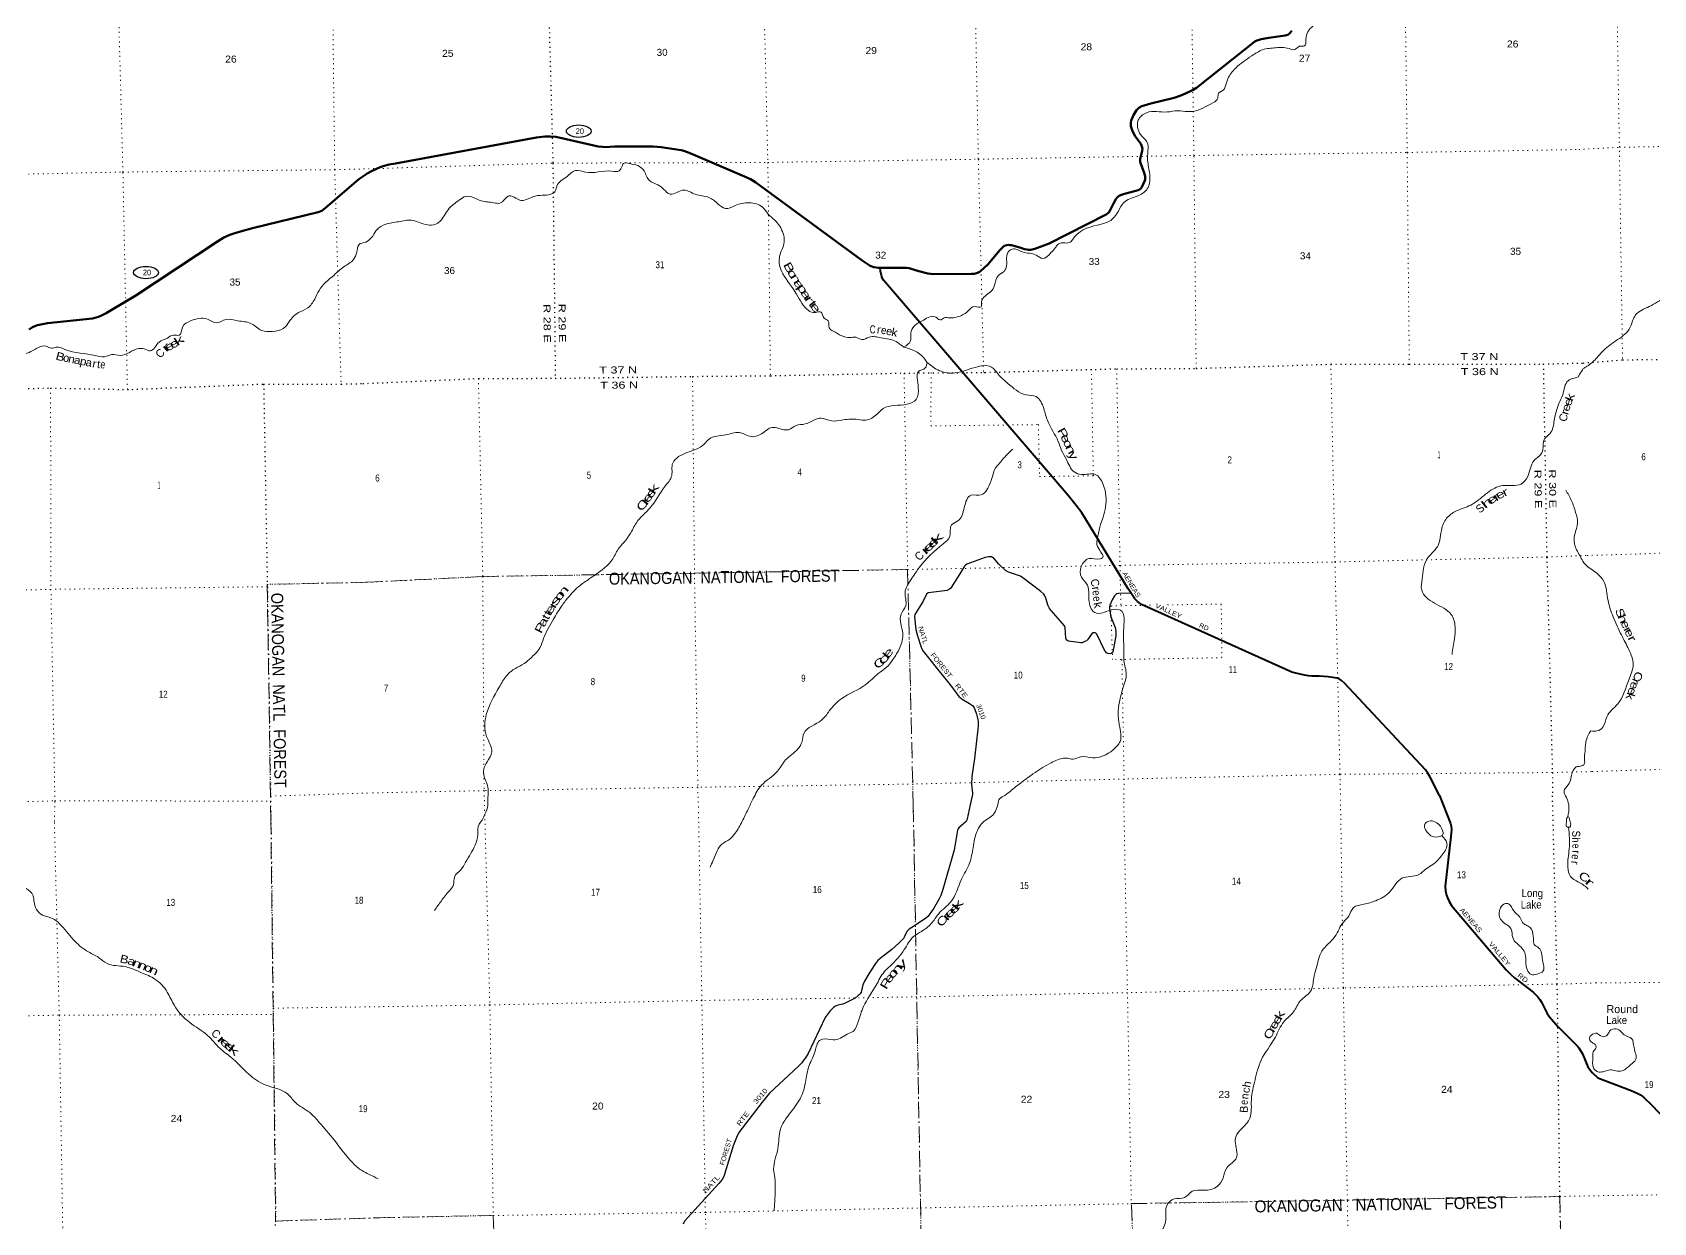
# Model space of a CAD drawing. Header units: feet. Extents: x 242557 to 489137, y 368785 to 557307.
# Drawn here: x 418652 to 459159, y 407420 to 437158 of the extents above; entities that cross this region are included whole.
import ezdxf
from ezdxf.enums import TextEntityAlignment as Align

# ---------------------------------------------------------------- set-up
doc = ezdxf.new("R2010")
doc.units = ezdxf.units.FT
doc.header["$LTSCALE"] = 80
doc.linetypes.add('DOT_DASHED', pattern=[7.7, 5, -1.2, 0.3, -1.2])
doc.linetypes.add('DOTTED', pattern=[1.5, 0.3, -1.2])
for name, color, linetype, lineweight in [('17', 7, 'Continuous', 25), ('23', 7, 'Continuous', 70), ('26', 7, 'Continuous', 40), ('27', 7, 'Continuous', 25), ('29', 7, 'Continuous', 25), ('30', 7, 'Continuous', 35), ('39', 7, 'Continuous', 13), ('41', 7, 'Continuous', 13), ('44', 7, 'DOT_DASHED', 13), ('6', 7, 'DOTTED', 25), ('7', 7, 'DOTTED', 13)]:
    doc.layers.add(name, color=color, linetype=linetype, lineweight=lineweight)

msp = doc.modelspace()

# ---------------------------------------------------------------- linework, layer by layer
at = {"layer": '17'}
for centre in [(432303.18, 434691.07), (421488.65, 431158.46)]:
    msp.add_ellipse(centre, major_axis=(309.24, -1), ratio=0.500121, dxfattribs=at)
at = {"layer": '23'}
for points in [[(442824.25, 431715.62), (442856.54, 431753.38), (442889.98, 431784.79), (442924.82, 431813.7), (442962.62, 431835.22), (442995.98, 431846.34), (443038.22, 431850.05), (443076.03, 431846.34), (443115.31, 431841.15), (443149.5, 431833.38), (443346.9, 431773.53), (443442.91, 431744.74), (443494.8, 431732.87), (443540.75, 431728.42), (443595.6, 431729.9), (443632.66, 431734.35), (443698.9, 431751.85), (443923.23, 431830.17), (444053.21, 431883.92), (445479.72, 432612.64), (445517.51, 432636.93), (445545.68, 432662.14), (445582.18, 432718.29), (445663.08, 432880.04), (445722.82, 432990.69), (445745.8, 433024.07), (445773.97, 433052.25), (445802.13, 433073.02), (445838.45, 433091.56), (445935.9, 433123.36), (446218.87, 433199.07), (446276.5, 433218.38), (446312.07, 433234.69), (446347.65, 433258.43), (446374.17, 433291.87), (446449.19, 433457.93), (446456.61, 433483.14), (446457.87, 433504.24), (446458.09, 433535.06), (446452.16, 433564.72), (446419.46, 433671.15), (446352.44, 433851.5), (446332.83, 433927.39), (446330.6, 433953.35), (446332.69, 433998.64), (446384.34, 434200.11), (446386.19, 434240.36), (446382.48, 434282.64), (446365.44, 434332.32), (446345.83, 434371.06), (446209.74, 434567.92), (446135.67, 434692.77), (446096.63, 434815.89), (446097.12, 434891.53), (446106.02, 434956.79), (446162.61, 435092.54), (446239.43, 435211.92), (446295.76, 435274.22), (446373.39, 435312.09), (446593.78, 435386.26), (447178.13, 435528.04), (447343.81, 435581.27), (447466.47, 435632.2), (447637.33, 435714.77), (447735.65, 435776.33), (449198.24, 436930.61), (449242.75, 436956.29), (449275.36, 436968.16), (449352.35, 436989), (449541.38, 437023.98), (449949.95, 437084.59), (450016.55, 437101.65), (450061.02, 437131.32), (450123.02, 437194)], [(426810.08, 433490.39), (426953.61, 433590.69), (427018.83, 433632.22), (427137.42, 433697.49), (427341.99, 433789.45), (427439.83, 433825.05), (427564.67, 433854.56), (427721.49, 433884.7), (431242.73, 434529.45), (431455.61, 434556.32), (431594.95, 434559.28), (431729.16, 434545.46), (431989.13, 434487.14), (432785.26, 434310.56), (432897.97, 434296.74), (432969.46, 434294.87), (433193.45, 434304.42), (434158.85, 434309.96), (434365.41, 434288.75), (434864.14, 434214.06), (434930.32, 434197.36), (434995.54, 434176.59), (435102.4, 434134.99), (436504.76, 433534.49), (436595.04, 433489.83), (436636.55, 433466.1), (436726.09, 433404.44), (439387.43, 431455.72), (439584.44, 431329.12), (439673.95, 431293.07), (439785.62, 431279.47), (439831.17, 431279.15)], [(418566.3, 429734.5), (418654.51, 429793.88), (418709.05, 429819.55), (418781.22, 429843.63), (418899.91, 429872.52), (419030.9, 429896.31), (420150.08, 430014.16), (420240.77, 430033.01), (420277.67, 430047.45), (420346.63, 430068.32), (420396.92, 430090.9), (420490.98, 430142.14), (420622.27, 430221.77), (421238.33, 430586.63), (423272.56, 431936.63), (423430.94, 432031.1), (423586.14, 432097.94), (423706.81, 432143.44), (423852.9, 432187.3), (424148.24, 432265.2), (425790.42, 432664.73), (425880.1, 432700.33), (425928.35, 432730.77), (426027.42, 432816.11), (426810.08, 433490.39)], [(439831.17, 431279.15), (440488.69, 431274.51), (440554.49, 431266.38), (440604.89, 431251.54), (440801.85, 431189.19), (441023.37, 431133.97), (441097.04, 431123.98), (441157.05, 431119.06), (442116.45, 431122.43), (442180.67, 431125.46), (442242.93, 431140.29), (442305.19, 431166.99), (442344.96, 431194.79), (442522.66, 431362.96), (442824.25, 431715.62)]]:
    msp.add_lwpolyline(points, dxfattribs=at)
at = {"layer": '26'}
for points in [[(453807.5, 418094.58), (453576.62, 418547.09), (453519.76, 418649.21), (453460.06, 418728.66), (451440.13, 420895.06), (451363.02, 420966.22), (451303.64, 421004.83), (451256.03, 421022.73), (451029.39, 421056.59), (450804.91, 421070.19), (450623.82, 421076.13), (450534.51, 421085.07), (450433.82, 421099.89), (450330.01, 421121.39), (450217.11, 421147.42), (450123.14, 421175.85), (446363.28, 422866.79), (446259.86, 422935.68), (446193.14, 423002.83), (446030.85, 423252.2), (444873.65, 425152.95), (444734.78, 425340.14), (444532.16, 425588.7), (439916.91, 430964.91), (439881.67, 431027.37), (439864.19, 431081.07), (439843.85, 431191.81), (439831.17, 431279.15)], [(453807.5, 418094.58), (454085.53, 417394.07), (454101.03, 417328.74), (454106.11, 417238.83), (454094.69, 417066.91), (453953.42, 415824.17), (453956.78, 415702.98), (453980.97, 415603.6), (454007.75, 415538.11), (454051.83, 415442.12), (454113.63, 415343.81), (455473.67, 413736.97), (455588.92, 413618.53), (455682.56, 413532.19), (456147.87, 413173.46), (456268.72, 413056.6), (456313.19, 412996.22), (456356.49, 412929.26), (456498.19, 412645.68), (456558.82, 412558.12), (456764.24, 412316.92), (456844.58, 412240), (457259.88, 411827.77), (457292.32, 411789.02), (457317.91, 411747.66), (457379.87, 411633.7), (457519.64, 411312.44), (457540.76, 411274.6), (457582.62, 411215.94), (457629.22, 411162.86), (457768.22, 411037.56)], [(457768.22, 411037.56), (458601.55, 410722.87), (458749.02, 410657.29), (458835.04, 410608.11), (458916.96, 410546.63), (459107.42, 410362.7), (459864.72, 409570.82)]]:
    msp.add_lwpolyline(points, dxfattribs=at)
at = {"layer": '29'}
for points in [[(446099.81, 423146.23), (445786.2, 423141.69), (445746.92, 423132.11), (445722.66, 423117.08), (445689.87, 423083.24), (445630.69, 422983.55), (445570.99, 422845.32), (445560.74, 422811.48), (445561.86, 422767.51), (445601.73, 422542.79), (445618.63, 422500.18), (445706.71, 422286.21), (445716.51, 422247.45), (445722.66, 422192.07), (445720.14, 422084.45), (445644.49, 421674.2), (445634.52, 421653.68), (445607.88, 421637.27), (445554.66, 421631.43), (445523.84, 421635.22), (445486.95, 421657.78), (445442.53, 421719.45), (445245.09, 422121.31), (445226.17, 422144.31), (445202.04, 422158.23), (445167.2, 422158.23), (445144.65, 422154.13), (445134.4, 422147.97), (445111.87, 422121.11), (445011.62, 421979.03), (444986.83, 421959.28), (444951.89, 421941.09), (444898.69, 421912.11), (444880.24, 421908), (444847.85, 421906.04), (444543.37, 421944.57), (444519.5, 421956.2), (444499, 421974.66), (444484.66, 421995.17), (444475.69, 422021.63), (444465.35, 422158.8), (444455.96, 422290.52), (444440.36, 422329.95), (444343.77, 422450.71), (444103.94, 422715.29), (444058.33, 422777.64), (444033.64, 422828.66), (443976.06, 423023.21), (443949.7, 423081.19), (443923.05, 423118.11), (443848.53, 423189.65), (443400.39, 423532.41), (443343.17, 423570.58), (443163.15, 423626.52), (443039.65, 423671.88), (442968.56, 423712.39), (442794.94, 423867.52), (442662.51, 424028.76), (442642.01, 424041.07), (442612.73, 424054.78), (442543.63, 424057.47), (442460.05, 424040.68), (442002.51, 423868.78), (441965.62, 423850.32), (441938.48, 423824.95), (441822.99, 423631.94), (441648.57, 423352.51), (441600.78, 423276.03), (441567.99, 423243.21), (441505.96, 423217.41), (441172.66, 423174.34), (441035.07, 423152.97), (440989.98, 423124.26), (440906.8, 422949.11), (440698.92, 422615.6), (440687.91, 422561.39), (440704.86, 422390.04), (440723.53, 422236.16), (440770.32, 422084.53), (440854.71, 421797.25), (440875.21, 421752.12), (440911.61, 421696.12), (441078, 421492.28), (441230.24, 421292.12), (441515.83, 420937.79), (441637.2, 420779.27), (441797.57, 420566.63), (441881.39, 420494.6), (442064.03, 420390.25), (442137.54, 420337.57), (442166.51, 420304.1), (442187.01, 420263.08), (442237.69, 420123.92), (442277.2, 419992.35), (442285.39, 419943.12), (442286.52, 419850.32), (442274.89, 419751.69)], [(442274.89, 419751.69), (442187.82, 419013), (442120.78, 418568.61), (442120.2, 418362.44), (442143.89, 418148.81), (442143.98, 418114.64), (442133.73, 418079.77), (442083.55, 417857.76)], [(442083.55, 417857.76), (442010.05, 417510.06), (441998.22, 417470.98), (441978.98, 417444.7), (441866.12, 417338.52), (441801.76, 417281.5), (441785.19, 417257.82), (441769.56, 417224.73), (441731.34, 417021.66), (441695.25, 416778.2), (441677.46, 416696.97), (441398.41, 415739.8), (441352.04, 415591.57), (441299.96, 415492.09), (441171.81, 415274.94), (441058.53, 415113.12), (441025.39, 415070.49), (440965.24, 415014.65), (440624.74, 414788.99), (440561.48, 414749.56), (440535.44, 414728.24), (440511.54, 414698.97), (440437.75, 414557.53), (440424.19, 414529.29), (440400.52, 414498.5), (440301.76, 414398.19), (440125.26, 414245.8), (439832.45, 414018.87), (439773.78, 413965.29), (439730.68, 413914.66), (439571.73, 413680.89), (439439.54, 413451.62), (439398.63, 413362.96), (439370.9, 413207.66), (439361.43, 413176.87), (439346.47, 413151.43), (439330.66, 413130.69), (439288.05, 413091.6), (439205.65, 413030.34), (439063.19, 412949.49), (438975.61, 412906.85), (438904, 412878.48), (438779.15, 412850.01), (438734.18, 412835.8), (438715.34, 412826.74), (438670.27, 412793.17), (438588.53, 412712.1), (438484.27, 412579.91), (438459.62, 412540.93), (438035.16, 411648.28), (437969.66, 411539.05), (437929.42, 411482.2), (437872.61, 411413.52), (437795.49, 411328.49), (437072.74, 410649.77), (436881.56, 410426.27), (436305.67, 409670.27), (436243.64, 409547.93), (436159.2, 409335.5), (435928.61, 408573.6), (435883.84, 408493.57), (435805.18, 408392.39), (434946.5, 407453.34), (434915.72, 407379.77)]]:
    msp.add_lwpolyline(points, dxfattribs=at)
at = {"layer": '39'}
for points in [[(440428.59, 429297.26), (440589.43, 429450.14), (440600.24, 429646.2), (440682.1, 429817.2), (440917.64, 429970.6), (441221.1, 430046.39), (441331.31, 429973.52), (441435.37, 430025.76), (441570.58, 430026.02), (441759.88, 430049.4), (442015.91, 430184.97), (442207.51, 430311.37), (442357.08, 430297.74), (442368.91, 430433.23), (442592.86, 430675.29), (442692.98, 430840.54), (442779.73, 431080.29), (442929.27, 431187.81), (442991.58, 431322.14), (442994.14, 431528.16), (443051.9, 431692.7), (443131.71, 431746.55), (443389.27, 431672.13), (443735.71, 431593.15), (443896.57, 431509.02), (444101.95, 431655.86), (444214.83, 431782.96), (444272.07, 431858.64), (444404.58, 431899.24), (444561.88, 431905.92), (444692.64, 432049.48), (445357.27, 432367.61), (445561.9, 432439.72), (445785.64, 432693.88), (445919.28, 432906.15), (446251.59, 433065.21), (446508.78, 433251.29), (446574.09, 433565.39), (446521.66, 433919.92), (446518.14, 434127.85), (446513.66, 434392.31), (446344.59, 434603.52), (446280, 434961.88), (446484.66, 435151.11), (447009.05, 435170.03), (447272.9, 435200.73), (447521.47, 435180.68), (447716.97, 435196.09), (447955.38, 435299.05), (448159.43, 435405.47), (448268.51, 435518.37), (448290.71, 435637.89), (448438.16, 435749.42), (448455.53, 435796.16), (448520.67, 436001.21), (448717.94, 436269.07), (449118.44, 436572.66), (449390.33, 436724.65), (449718.44, 436774.6), (450049.73, 436755.94), (450193.49, 436728.07), (450313.18, 436810.86), (450440.11, 436823.09), (450471.88, 436973.06), (450556.37, 437226.91), (450752.79, 437426.09), (450875.93, 437662.41), (451165.91, 437818.75), (451759.69, 437792.39), (452054.97, 437754.96), (453132.03, 437791.26), (453950.44, 437847.44), (454248.87, 437981.71), (454261.9, 438165.69), (454314.58, 438335.64), (454612.94, 438489.55), (455032.51, 438685.44), (455396.78, 438839.07), (455577.2, 439029.91), (455709.67, 439072.53), (455829.56, 439143.2), (455792.94, 439279.9), (455667.64, 439409.05), (455605.58, 439618.02), (455747.49, 439699.17), (456055.93, 439837.64), (456366.02, 439998.35), (456555.06, 440157.03), (456663.63, 440181.07), (456862.34, 440125.85), (456978.19, 440196.46)], [(426840.66, 431883.14), (427021.72, 431941.84), (427154.74, 432071.3), (427262.97, 432234.68), (427468.69, 432361.32), (427798.51, 432429.47), (428126.86, 432465.29), (428317.57, 432405.9), (428721.87, 432366.26), (428833.69, 432436.8), (429038.62, 432729.02), (429321.08, 432972.06), (429485.05, 433061.65), (429864.31, 432950.91), (430179.94, 432903.72), (430331.53, 432890.12), (430566.52, 433075.82), (430726.9, 433019.96), (430863.1, 432961.67), (431216.45, 433070.61), (431653.26, 433136.52), (431714.85, 433194.1), (431753.08, 433319.94), (432003.43, 433552.35), (432222.79, 433707.49), (432469.69, 433667.22), (433129.19, 433692.46), (433314.73, 433699.62), (433383.36, 433817.9), (433434.55, 433893.48), (433572.02, 433879.64), (433776.68, 433830.58), (433934.33, 433697.94), (434067.59, 433455.83), (434279.26, 433350.35), (434430.54, 433235.77), (434589.97, 433117.3), (434756.7, 433162.51), (434929.32, 433217.92), (435213.63, 433113.66), (435556.03, 433034.61), (435788.91, 432868.9), (435966.35, 432758.8), (436207.33, 432829.5), (436563.27, 432904.15), (436894.15, 432790.58), (437036.3, 432619.3), (437231.18, 432432.76), (437422.75, 432084.62), (437430.38, 431872.71), (437362.74, 431695.89), (437318.32, 431339.73), (437404.67, 431127.13), (437742.25, 430617.87), (438041.77, 430210.96), (438214.19, 430159.34), (438359.28, 430171.88), (438432.5, 430019.64), (438536.52, 429954.75), (438557.65, 429779.42), (438662.02, 429694.35), (439084.51, 429533.85), (439223.62, 429542.25), (439378.01, 429482.25), (439556.58, 429543.81), (439857.57, 429526.67), (440234.55, 429432.05), (440346.92, 429351.14), (440426.53, 429297.96)], [(408896.04, 430075.03), (409170.6, 429812.06), (409452.6, 429487.67), (409537.66, 429429.36), (409648.93, 429389.33), (409714.01, 429270.32), (409815.13, 429242.38), (409944.68, 429176.14), (410070.02, 429158.4), (410361.34, 429054.33), (410745.02, 429122.37), (411007.87, 429070.75), (411309.18, 429001.07), (411390.3, 428916.48), (411475.15, 428918.8), (411527.92, 428852.29), (411677.52, 428830.58), (411964.75, 428742.67), (412403.66, 428612.85), (412565.54, 428546.73), (412980.12, 428441.07), (413592.7, 428344.2), (413811.51, 428173.18), (414054.31, 428081.07), (414359.85, 427956.84), (414721.62, 427929.82), (414957.97, 427946.82), (415208.79, 427868.88), (415417.29, 427760.48), (415593.26, 427708.55), (415841.49, 427794.31), (416201.01, 427833.97), (416315.7, 427973.82), (416523.71, 428004.87), (416576.02, 428069.73), (416763.7, 428137.08), (416876.61, 428204.17), (417024.05, 428222.88), (417156.71, 428423.43), (417281.23, 428638.09), (417353.65, 428731.31), (417381.65, 428814.27), (417403.71, 428860.83), (417506.74, 428865.24), (417611.59, 428930.28), (417710.79, 428874.04), (417867.09, 428670.47), (417964.06, 428674.85), (418014.13, 428800.33), (418177.82, 428794.84), (418288.36, 428964.99), (418614.92, 429186.43), (418992.31, 429315.08), (419127.85, 429269.08), (419244.95, 429295.76), (419463.38, 429235.9), (420227.69, 429084.99), (420450.06, 429053.44), (420627.68, 429106.61), (420845.98, 429085.15), (421302.02, 429260.56), (421445.52, 429248.94), (421597.22, 429202.99), (421814.69, 429417.98), (422024.48, 429519.77), (422165.65, 429597.06), (422319.24, 429589.52), (422399.35, 429793.92), (422602.89, 429948.24), (422869.36, 430015.87), (423039.2, 429984.13), (423243.57, 429901.98), (423493.82, 429987.75), (423780.86, 429954.4), (424104.38, 429888.84), (424379.79, 429711.96), (424650.63, 429688.67), (424919.12, 429758.32), (425140.44, 430027.9), (425299.62, 430157.8), (425529.55, 430275.83), (425704.57, 430496.73), (425812.92, 430713.36), (426189.43, 431096.66), (426431.18, 431301.63), (426673.03, 431480.33), (426755.21, 431670.59), (426807.11, 431850.65), (426840.66, 431883.14)], [(459446.56, 430549.14), (459050.92, 430309.73), (458711.35, 430097.59), (458635.27, 429948.68), (458548.14, 429740.96), (458212.02, 429450.03), (457875.57, 429177.29), (457669.54, 428953.33), (457442.37, 428781.57), (457403.66, 428760.2)], [(440426.53, 429297.96), (440613.27, 429234.46), (440886.49, 429069.44), (441006.18, 428913.94)], [(441006.18, 428913.94), (440962.14, 428773.86), (440788.08, 428684.1), (440758.33, 428534.16), (440786.89, 428278.18), (440735.32, 427986.53), (440509.32, 427865.6), (440186.92, 427835.94), (439907.68, 427760.56), (439726.89, 427591.93), (439434.38, 427465.84), (439230.09, 427492.69), (438865.22, 427468.38), (438623.36, 427450.17), (438355.77, 427520.38), (437956.64, 427374.33), (437735.29, 427336.27), (437541.3, 427232.04), (437300.6, 427264.34), (437126.68, 427285.64), (436906.93, 427152.7), (436611.86, 427058.88), (436311.45, 427160.85), (435973.42, 427100.64), (435559.41, 426998.76), (435436.52, 426867.45), (435220.74, 426738.62), (434797.98, 426557.84), (434649.37, 426395.8), (434626.28, 426090.49), (434453.46, 425808.91), (434087.02, 425281.74), (433744.21, 424908.44), (433581.61, 424618.96), (433477.14, 424471.8), (433312.87, 424281.24), (433150.1, 424001.84), (432700.87, 423596.46), (432449.53, 423422.6), (432250.34, 423267.8), (432067.94, 423074.91), (431886.23, 422841.64), (431670.08, 422496.73), (431425.92, 422018.06), (431331.1, 421778.18), (431212.47, 421632.81), (431101.3, 421523.91), (430936.1, 421387.85), (430718.17, 421267.06), (430499.29, 421083.65), (430314.46, 420795.81), (429992.99, 420115.93), (430000.31, 419564.76), (430129.95, 419179.22), (430011.09, 418928.84), (429921.05, 418644.61), (430025.18, 418335.38), (430032.74, 418008.37), (430031.47, 417844.78), (429958.64, 417620.71)], [(441006.18, 428913.94), (441318.49, 428705.14), (441632.31, 428645.81), (442209.09, 428788.79), (442612.56, 428797.6), (442809.87, 428586.87), (443025.17, 428386.54), (443479.98, 428105.42), (443731.04, 428057.15), (443919.67, 427763.47), (444019.86, 427448.12), (444282.83, 426935.59), (444367.3, 426714.88), (444486.2, 426486.67), (444681.15, 426176.95), (444867.96, 426109.42), (445206.91, 426115.12), (445406.96, 425862.03), (445474.39, 425574.39), (445404.67, 425044.14), (445343.12, 424865.4), (445271.45, 424569.37), (445246.04, 424401.33), (445313.58, 424226.78), (445391.58, 424030.2), (445333.48, 424004.99), (445054.85, 424012.41), (444856.48, 423809.16), (444862.91, 423548.77), (445013.65, 423347.35), (445043.74, 423119.66), (445048.05, 422984.44), (445194.75, 422663.81), (445398.73, 422655.13), (445573.23, 422718.64), (445835.48, 422725.08), (445915.09, 422195.32), (445923.13, 421720.91), (445925.56, 421458.43), (445983.69, 421124.19), (445918.11, 420826.24), (445781.4, 420199.95), (445809.54, 419849.05), (445830.54, 419443.51), (445652.52, 419230.5), (445139.24, 419032.04), (444842.15, 419057.33), (444649.42, 418997.54), (444513.8, 419021.51), (444386.73, 419017.36), (444072.02, 418890.9), (443652.61, 418631.41), (443423.4, 418461.97), (443112.66, 418220.47), (442949.31, 418094.54), (442819.54, 418011.58), (442771.55, 417870.31)], [(454122.53, 421616.6), (454182.47, 422009.37), (454199.64, 422306.51), (454101.6, 422613.82), (453685.13, 422895.58), (453364.74, 423223.38), (453376.16, 423502.25), (453504.7, 424015.31), (453756.04, 424308.32), (453869.3, 424770.64), (454013.91, 425049.73), (454251.33, 425211.24), (454638.08, 425373.24), (455006.68, 425654.08), (455393.12, 425834.25), (455848.54, 425874.22), (456016.85, 426064.86), (456171.62, 426459.22), (456370.09, 426656.42), (456436.81, 427006.9), (456567.88, 427132.29), (456677.27, 427465.3), (456795.28, 427885.3), (456888.53, 428098.9), (456937.46, 428307.72), (457023.77, 428454.57), (457139.86, 428511.05), (457272.34, 428553.67), (457311.73, 428610.87), (457403.66, 428760.2)], [(443147.81, 426746.85), (442919.62, 426516.84), (442814.78, 426391.9), (442710, 426262.91), (442629.09, 426035.38), (442499.05, 425730.29), (442359.91, 425604.76), (442109.87, 425592.47), (441935.37, 425290.67), (441777.59, 424954.82), (441619.88, 424853.21), (441572.25, 424567.68), (441411.94, 424381.22), (440818.37, 423799.75), (440629.37, 423519.91), (440455.93, 423155.52), (440473.44, 422836.76), (440356.01, 422620.73), (440396.37, 422144.83), (440325.76, 421786.22), (440151.19, 421488.45), (439985.03, 421289.77), (439787.83, 421137.02), (439473.6, 420863.15), (438874.12, 420511.79), (438562.49, 420203.64), (438376.6, 419978.38), (437928.2, 419643.69), (437881.25, 419436.92), (437777.4, 419253.43), (437471.21, 418981.72), (437266.17, 418695.56), (436868.44, 418347.59), (436662.17, 418014.96), (436534.24, 417747.73)], [(456963.09, 425723.36), (457108.86, 425457.24), (457210.74, 425162.1), (457259.53, 424902.42), (457187.72, 424614.46), (457181.57, 424382.13), (457313.67, 424089.53), (457392.83, 423943.45), (457506.67, 423810.67)], [(457503.42, 423814.46), (457913.22, 423440.75), (458020.93, 422961.51), (458149.52, 422555.4), (458355.74, 422102.14), (458538.09, 421739.43), (458647.96, 421363.32), (458545.49, 420999.67), (458261.84, 420378.12), (458111.15, 420221.85), (457992.92, 420058.05), (457894.63, 419797.57), (457752.89, 419704.12), (457589.54, 419706.68)], [(457589.54, 419706.68), (457517.16, 419583.69), (457467.41, 419423.33), (457439.95, 419138.13), (457432.29, 418994.63), (457426.3, 418871.35), (457370.46, 418832.04), (457227.66, 418803.38), (457108.22, 418587.32), (457003.68, 418325.06), (456932.42, 418243.08), (456923.69, 418158.16)], [(456923.69, 418158.16), (456997.14, 418002.09), (457044.53, 417813.2), (457015.59, 417558.53)], [(436534.24, 417747.73), (436387.22, 417446.37), (436211.18, 417146.38), (436073.59, 416999.12), (435878.7, 416878.67), (435759.91, 416707.63), (435661, 416472.39), (435582.7, 416298.38)], [(442771.55, 417870.31), (442677.18, 417633.11), (442399.91, 417417.42), (442263.69, 417217.61), (442153.71, 416787.89), (442066.89, 416399.24), (441867.2, 415999.51), (441597.09, 415434.08), (441457.26, 415294.85), (441287.82, 415128.54), (441112.17, 414891.27), (440866.69, 414696.65), (440670, 414568.06), (440436.04, 414242.26), (440083.08, 413830.39), (439935.34, 413684.88), (439733.9, 413351.86), (439418.4, 412821.63), (439284.98, 412437.81), (439155.88, 412197.73), (439006.22, 412125), (438845.03, 412029.7), (438662.27, 411986.43), (438395.07, 412003.63), (438319.24, 411967.24), (438210.67, 411704.28), (438139.21, 411525.55), (438062.72, 411345.52), (438005.68, 411131.62), (437970.54, 410930.43), (437883.62, 410622.69), (437627.65, 410211.36), (437494.78, 410037.93), (437340.65, 409750.66), (437280.4, 409273.71), (437172.79, 408753.03), (437202.64, 408539.41), (437213.57, 408276.74), (437198.34, 407932.46), (437185.99, 407709.63)], [(417530.67, 417381.95), (417569.87, 417217.74), (417608.45, 417028.42), (417684.86, 416864.25), (417740.05, 416655.09), (417815.47, 416535.41), (418024.44, 416406.62), (418212.4, 416133.71), (418417.36, 415822.74), (418635.41, 415649.65), (418712.97, 415343.87), (418822.19, 415158.19), (419000.01, 415067.14), (419136.32, 415025.73), (419372.82, 414840.92), (419714.99, 414448.1), (420050.28, 414182.58), (420314.19, 414036.84), (420515.41, 413893.71), (420967.76, 413814.98), (421377.31, 413662.43), (421714.24, 413504.19), (422020.55, 413179.34), (422197.69, 412847.5), (422581.03, 412421.21), (423026.78, 412095.49), (423335.01, 411774.73), (423608.72, 411552.32), (424058.7, 411127.55), (424466.79, 410859.65), (425023.37, 410637.61), (425218.04, 410425.54), (425581.47, 410166.74), (425819.28, 409923.28), (426188.7, 409486.56), (426654.24, 408908.38), (426874.53, 408725.22), (427068.83, 408620.38), (427289.43, 408514.12)], [(429958.64, 417620.71), (429885.5, 417474.5), (429813.27, 417377.52), (429779.88, 417109.63), (429713.85, 416853.01), (429476.48, 416425.99), (429354.13, 416236.66), (429199.26, 416054.55), (429170.02, 415859.59), (429070.84, 415711.32), (428869.3, 415459.21), (428695.83, 415215.93)], [(453868.78, 417081.84), (453673.48, 417054.42), (453527.56, 417147.65), (453440.79, 417373.93), (453586.15, 417456.67), (453747.11, 417406.31), (453887.55, 417213.82), (453892.16, 417114.83), (453868.78, 417081.84)], [(457033.8, 417297.11), (457005.37, 417302.43), (456973.97, 417344.07), (456983.76, 417433.33), (457004.97, 417549.19), (457020.91, 417557.71), (457069.74, 417467.98), (457087.16, 417343.02), (457066.06, 417299.99), (457033.8, 417297.11)], [(457036.47, 417297.35), (457050.02, 416755.43), (457015.49, 416299.4), (457086.21, 416068.65), (457335.11, 415901.28), (457446.23, 415825.33), (457527, 415750.6)], [(453868.78, 417081.84), (453993.49, 416910.76), (453997.96, 416863.85), (453847.8, 416571.55), (453647.01, 416368), (453474.08, 416258.24), (453291.94, 416113.84), (452865.95, 416021.65), (452716.02, 415882.16), (452563.86, 415673.83), (452215.75, 415462.34), (451919, 415373.57), (451662.53, 415289.91), (451540.81, 415076.32), (451407.25, 414929.17), (451198.48, 414567.63), (450870.61, 414200.92), (450730.34, 413770.4), (450668.03, 413526.02), (450589.62, 413202.32), (450337.17, 412965.04), (450160.66, 412683.25), (449920.6, 412436.18), (449708.32, 412054.33), (449351.68, 411474.46), (449200.82, 410985), (449108.74, 410489), (449070.28, 410028.82), (448894.62, 409791.55), (448745.55, 409619.71), (448705.41, 409454.8), (448736.57, 409036.91), (448496.56, 408787.82), (448402.16, 408534.5), (448264.13, 408326.54), (447919.17, 408226.39), (447632.84, 408202.63), (447436.89, 408045.73), (447181.16, 408010.64), (446999.46, 407850.08), (446968.55, 407487.18), (446825.2, 407173.9), (446601.73, 407064.82), (446113, 406744.42), (445685.01, 406342.7), (445362.41, 406006.47), (445337.09, 405738.79), (445314.06, 405537.92), (445182.36, 405320.02), (444967.79, 404948.22), (444817.27, 404677.23), (444580.29, 404466.65), (444539.23, 404105.51), (444484.84, 403713.68), (444447.75, 403200.93), (444395.39, 403039.74), (444349.58, 402937.39)], [(456152.68, 414567.7), (456074.91, 414791.8), (455964.06, 414857.64), (455887.7, 414918.32), (455815.54, 415049.92), (455663.94, 415205.7), (455533.97, 415384.31), (455452.87, 415394.3), (455334.51, 415283.96), (455316.85, 415032.67), (455538.6, 414822.1), (455601.08, 414750.94), (455638.96, 414539.55), (455878.45, 414268.77), (455950.92, 414125.04), (455999.36, 413742), (456099.57, 413619.24), (456246.94, 413625.16), (456400.37, 413708.11), (456385.24, 413976.74), (456286.16, 414287.65), (456174.89, 414369.66), (456159.27, 414502.75), (456152.68, 414567.7)], [(457744.63, 412156.1), (457604.39, 412103.56), (457556.5, 412003.18), (457623.45, 411915.95), (457699.39, 411871.43), (457721.65, 411793.13), (457651.81, 411682.05), (457639.31, 411542.15), (457658.16, 411285.76), (457720.75, 411210.55), (457764.73, 411183.17)], [(457744.63, 412156.1), (457916.52, 412064.06), (458000.19, 412102.99), (458061.73, 412205.98), (458223.83, 412257.38), (458340.9, 412194.14), (458426.34, 412107.69), (458608.86, 412018.1), (458670.26, 411791.35), (458709.82, 411485.05), (458592.13, 411368.23), (458370.64, 411209.85), (458219.13, 411209.35), (458078.94, 411235.48), (457900.57, 411187.64), (457764.73, 411183.17)]]:
    msp.add_spline(points, degree=3, dxfattribs=at)
at = {"layer": '44'}
for points in [[(427004.07, 423418.7), (429906.21, 423564.16), (435197.63, 423644.92), (440519.6, 423737.82), (440660.97, 417829.42)], [(427004.07, 423418.7), (424519.14, 423366.49), (424608.65, 417516.29)], [(440660.97, 417829.42), (440941.24, 402434.43), (446345.72, 402528.32), (446108.39, 407892.75), (456816.68, 408070.87), (456942.25, 402761.24), (457938.59, 402781.15)], [(424608.65, 417516.29), (424729.05, 407457.3), (427309.88, 407540.08)], [(427309.88, 407540.08), (430166.88, 407596.3), (430374.43, 402234.31), (427413.24, 402173.48)]]:
    msp.add_lwpolyline(points, dxfattribs=at)
at = {"layer": '6'}
for points in [[(431107.88, 463681.76), (431109.22, 460567.76), (431249.94, 455197.56), (431323.5, 449860.56), (431505.6, 444547.66), (431512.77, 439199.41), (431656.44, 433891.9), (431716.54, 428516.28)], [(457398.32, 428896.92), (458383.37, 428976.64), (461411.42, 429020.17), (463822.04, 429038.62), (466703.09, 429059.35), (469268.68, 429106.81), (469359.58, 429104.38), (472066.47, 429154.34), (474575.89, 429180.6), (477371.63, 429230.12), (479906.8, 429285.12), (482662.98, 429287.47), (485125.48, 429341.19), (487891.97, 429376.31)], [(426908.43, 428384.04), (429795.68, 428511.47), (431716.54, 428516.28), (435146, 428563.24), (437090.86, 428580.58), (440431.21, 428646.22), (442423.04, 428660.27), (442451.02, 428662.6), (445744.25, 428753.92), (447729.63, 428761.86), (451095.51, 428868.34), (453054.81, 428867.75), (456402.25, 428872.89), (457398.32, 428896.92)], [(456402.25, 428872.89), (456491.2, 424049.37), (456630.14, 418665), (456631.39, 418152.55)], [(396416.92, 427897.62), (397773.02, 427942.95), (399642.05, 427943.47), (403101.06, 428004.14), (405002.28, 428043.16), (408426.94, 428101.69), (410314.08, 428122.48), (413718.59, 428166.79), (415668.31, 428203.96), (419105.06, 428272.64), (421024.74, 428234.93), (424428.92, 428372.21), (426370.69, 428372.98), (426908.43, 428384.04)], [(424428.92, 428372.21), (424519.14, 423366.49), (424521.36, 423307.89), (424601.33, 418075.83), (424600.68, 417950.48), (424608.65, 417516.29)], [(457436.53, 372147.17), (457358.72, 376138.11), (457286.99, 381496.58), (457218.03, 386826.8), (457156.87, 392090.47), (457062.85, 397382.83), (456942.25, 402761.24), (456816.68, 408070.87), (456752.57, 413377.61), (456631.39, 418152.55)], [(424608.65, 417516.29), (424667.93, 412777.74), (424667.93, 412621.46), (424728.69, 407458.39), (424718.47, 407373.18), (424852.81, 402141.24), (424860.61, 402024.13), (424983.99, 396734.33), (425087.86, 391387.51), (425179.08, 386040.02), (425298.12, 380713.4), (425380.58, 375396.05), (425440.78, 371511.58)]]:
    msp.add_lwpolyline(points, dxfattribs=at)
at = {"layer": '7'}
for p, q in [((427004.07, 423418.7), (424519.14, 423366.49)), ((445605.95, 422829.33), (446650.27, 422846.56)), ((424601.33, 418075.83), (427105.42, 418156.02)), ((424667.93, 412777.74), (427208.36, 412811.34)), ((460443.46, 408126.07), (457828.99, 408092.36)), ((427309.88, 407540.08), (424729.05, 407457.3))]:
    msp.add_line(p, q, dxfattribs=at)
for points in [[(457780.67, 464217.44), (457833.14, 460747.94), (457930.11, 455555.36), (458025.79, 450244.54), (458131.45, 444921.29), (458215.19, 439581.48), (458303.67, 434316.51), (458383.37, 428976.64)], [(441773.1, 463892.11), (441801.27, 460701.46), (441896.39, 455401.2), (441932.56, 450008.99), (442077, 444657.05), (442181.13, 439302.39), (442286.55, 433990.18), (442420.49, 428662.3)], [(425713.78, 463577.35), (425765.52, 460496.79), (425851.06, 455094.94), (425954.29, 449832.6), (426041.77, 444452.98), (426139.1, 439146.16), (426204.48, 433730.08), (426363.94, 428372.84)], [(436450.01, 463786.47), (436487.64, 460628.09), (436594.13, 455253.27), (436657.37, 449930.23), (436842.25, 444572.92), (436898.98, 439276.04), (437027.53, 433909.68), (437090.86, 428580.58)], [(421024.74, 428234.93), (420912.82, 433669.03), (420766.53, 439109.07), (420701.82, 444333.15), (420557.81, 449700.44), (420478.45, 453923.98)], [(447729.63, 428761.86), (447672.49, 434082.98), (447597.47, 439387.62), (447544.29, 442121.37)], [(452961.11, 437413.53), (453002.22, 434158.64), (453054.81, 428867.75)], [(457289.56, 434232.96), (458306.18, 434288.27), (463671.65, 434379.26)], [(426805.21, 433743.13), (431656.44, 433891.9), (437027.53, 433909.68), (442286.55, 433990.18), (447672.49, 434082.98), (453002.22, 434158.64), (457289.56, 434232.96)], [(396321.66, 433223.86), (399512.2, 433306.76), (404904.98, 433341.9), (410214.62, 433461.63), (415550.62, 433555.18), (420912.82, 433669.03), (426204.48, 433730.08), (426805.21, 433743.13)], [(440431.21, 428646.22), (440519.6, 423737.82), (440647.32, 418377.73), (440660.97, 417829.42)], [(441109.32, 428657.11), (441097.58, 427326.16), (443788.77, 427358.38), (443815.13, 426059.63), (445160.96, 426079.72), (445112.93, 428739.58)], [(445744.25, 428753.92), (445826.66, 423841.38), (445847.4, 422833.31)], [(451095.51, 428868.34), (451198.61, 423925.85), (451322.08, 418620.02), (451335.02, 418044.13)], [(419105.06, 428272.64), (419114.54, 423244.41), (419213.86, 417943.65), (419200.8, 417413.41)], [(429795.68, 428511.47), (429904.93, 423563.03), (429936.34, 418213.18), (429954.03, 417619.28)], [(435146, 428563.24), (435194.22, 423644.05), (435278.04, 418297.13), (435294.49, 417723.47)], [(457498.91, 424087.95), (461520.18, 424210.09), (466781.95, 424341.67), (472141.44, 424428.51), (477436.05, 424530.36), (482732.74, 424628.21), (487994.79, 424705.38)], [(427004.07, 423418.7), (429904.93, 423563.03), (435194.22, 423644.05), (440519.6, 423737.82), (445830.69, 423841.45), (451198.61, 423925.85), (456491.2, 424049.37), (457498.91, 424087.95)], [(424521.36, 423307.89), (419114.54, 423242.39), (413847.34, 423120.79), (408430.64, 422990.58), (403112.72, 422927.41), (397833.31, 422827.99), (396508.48, 422777.86)], [(447014.37, 422852.56), (448355.43, 422874.68), (448374.42, 421535.39), (445641.14, 421486.28), (445595.97, 422823.1)], [(445875.02, 421490.48), (445928.49, 418502.85), (445920.96, 417934.59)], [(488112.54, 419355.92), (482827.14, 419256.28), (477506.47, 419143.86), (472252.06, 419052.82), (466902.81, 418958.08), (461606.85, 418817.82), (457610.32, 418689.04)], [(457610.32, 418689.04), (456630.14, 418665), (451322.08, 418620.02), (445928.49, 418502.85), (440654.85, 418377.69), (435274, 418297.06), (429936.34, 418213.18), (427105.42, 418156.02)], [(452098.66, 372037.93), (452006.73, 376016.66), (451943.66, 381353.1), (451868.11, 386703.37), (451799.78, 392009.34), (451702.22, 397274.07), (451611.64, 402658.33), (451506.52, 407981.21), (451407.97, 413282.65), (451335.02, 418044.13)], [(396603.64, 417457.18), (397904.44, 417502.89), (403202, 417610.45), (408606.57, 417740.62), (413979.06, 417801.96), (419213.81, 417957.8), (424600.68, 417950.48)], [(435740.39, 396969.42), (435595.1, 402331.42), (435467.2, 407674.24), (435378.95, 412969.56), (435294.49, 417723.47)], [(440660.97, 417829.42), (440745.54, 413054.58), (440842.69, 407784.25), (440941.24, 402434.43), (441057.18, 397095.43)], [(445920.96, 417934.59), (446013.46, 413164.11), (446108.39, 407892.75), (446345.72, 402528.32), (446444.51, 397179.39), (446507.9, 391907.68), (446578.25, 386601.77), (446658.1, 381241.49), (446747.36, 375907.77), (446820.75, 371931.19)], [(419200.8, 417413.41), (419321.82, 412602.01), (419408.78, 407264.54), (419429.57, 405961.1)], [(429954.03, 417619.28), (430081.27, 412857.64), (430166.88, 407596.3), (430374.43, 402234.31), (430484.47, 396855.99)], [(457719.31, 413407.39), (461743.85, 413441.33), (467027.2, 413569.68), (472358.74, 413707.56), (477630.29, 413825.43), (482891.86, 413938.96), (488229.33, 414050.36)], [(457719.31, 413407.39), (456752.57, 413377.61), (451407.97, 413282.65), (446013.46, 413164.11), (440752.24, 413059.05), (435378.95, 412969.56), (430081.27, 412857.64), (427208.36, 412811.34)], [(396699.38, 412102.96), (398066.14, 412110.4), (403395.44, 412245.79), (408653.24, 412415.97), (413995.66, 412507.15), (419321.82, 412602.01), (424667.93, 412621.46)], [(427309.88, 407540.08), (430166.88, 407596.3), (435467.2, 407674.24), (440846.04, 407785.37), (446108.39, 407892.75), (451505.41, 407981.21), (456816.68, 408070.87), (457828.99, 408092.36)]]:
    msp.add_lwpolyline(points, dxfattribs=at)

# ---------------------------------------------------------------- texts
at = {"layer": '17'}
for p in [(432329.23, 434622.76), (421514.7, 431090.15)]:
    msp.add_text('20', height=140, dxfattribs=at).set_placement(p, align=Align.CENTER)
at = {"layer": '27'}
for s, rotation, width, p in [('AENEAS', 301.334, 1.1, (445878.11, 423636.6)), ('VALLEY', 335.785, 1.15, (446696.57, 422791)), ('RD', 335.785, 1.05, (447789.99, 422300.17)), ('AENEAS', 310.245, 1.15, (454307.37, 415223.26)), ('VALLEY', 310.245, 1.2, (455029.64, 414375.96)), ('RD', 322.37, 1.2, (455746.22, 413571.5))]:
    msp.add_text(s, height=120, rotation=rotation, dxfattribs=dict(at, width=width)).set_placement(p)
at = {"layer": '30'}
for s, rotation, width, p in [('NATL', 286.37, 1.1, (440847.73, 422079.19)), ('FOREST', 308.869, 1.15, (441317.89, 421308.38)), ('RTE', 307.023, 1.25, (441814.25, 420672.55)), ('3010', 290.011, 1.1, (442297.39, 420164.52)), ('3010', 49.457, 1.25, (436887.6, 410541.02)), ('RTE', 52.701, 1.25, (436452.36, 409978.36)), ('FOREST', 73.161, 1.05, (436035.07, 409167)), ('NATL', 47.56, 1.3, (435657.97, 408341.42))]:
    msp.add_text(s, height=120, rotation=rotation, dxfattribs=dict(at, width=width)).set_placement(p, align=Align.CENTER)
at = {"layer": '41'}
for s, rotation, width, p in [('B', 298.813, 1.55, (437468.39, 431234.09)), ('o', 302.974, 1.55, (437559.44, 431073.3)), ('n', 302.974, 1.7, (437640.81, 430950.41)), ('a', 304.109, 1.7, (437719.64, 430814.06)), ('p', 304.109, 1.7, (437812.4, 430695.5)), ('a', 303.314, 1.7, (437895.65, 430556.82)), ('r', 303.314, 1.75, (437978.61, 430437.71)), ('t', 306.384, 1.65, (438066.75, 430323.66)), ('e', 306.647, 1.7, (438139.67, 430223.37)), ('C', 359.32, 0.75, (439644.45, 429638.37)), ('k', 349.169, 1.1, (440174.53, 429565.96)), ('r', 43.388, 2.2, (422061.26, 429220.43)), ('e', 31.852, 1.55, (422126.08, 429236.42)), ('e', 27.913, 1.4, (422235.24, 429295.53)), ('k', 33.814, 1.8, (422369.27, 429382.07)), ('e', 351.588, 0.9, (439910.8, 429621.44)), ('B', 344.8, 1.25, (419323.27, 428961.11)), ('n', 348.597, 1.1, (419612.66, 428899.75)), ('a', 348.597, 1.1, (419757.01, 428870.63)), ('p', 349.064, 1.1, (419904.64, 428841.85)), ('a', 349.064, 1.05, (420046.13, 428814.52)), ('r', 349.064, 1.1, (420186.06, 428787.49)), ('e', 353.313, 0.85, (420402.21, 428763.99)), ('e', 70.07, 1.2, (457067.01, 427751.38)), ('k', 70.198, 1.35, (457162.78, 428012.54)), ('e', 69.665, 1.2, (457116, 427889.81)), ('r', 74.07, 1.25, (457036.16, 427640.85)), ('P', 298.523, 1.55, (444315.22, 427097.63)), ('e', 297.595, 1.4, (444377.05, 426967.86)), ('o', 297.159, 1.4, (444439.43, 426840.17)), ('n', 298.252, 1.55, (444506.77, 426696.74)), ('y', 296.611, 1.45, (444571.16, 426540.18)), ('e', 54.613, 1.65, (434182.73, 425589.17)), ('k', 55.779, 1.85, (434256.29, 425696.81)), ('r', 25.686, 1.5, (455492.15, 425582.86)), ('C', 51.422, 1.55, (433966.36, 425288.58)), ('r', 51.394, 2, (434046.28, 425389.21)), ('e', 54.613, 1.65, (434106.12, 425481.32)), ('h', 38.986, 1.9, (455056.45, 425332.05)), ('e', 34.636, 1.65, (455169.62, 425408.41)), ('r', 34.177, 1.8, (455287.72, 425475.83)), ('e', 27.686, 1.4, (455368.54, 425526.01)), ('e', 44.422, 2, (441222.42, 424343.92)), ('k', 44.422, 2.25, (441321.47, 424436.38)), ('r', 43.05, 2.2, (441034.98, 424156.64)), ('e', 43.05, 1.95, (441118.82, 424243.35)), ('n', 50.766, 1.9, (431985.99, 423134.81)), ('r', 282.751, 1.15, (445130.52, 423243.44)), ('r', 56.568, 1.8, (431744.75, 422807.71)), ('s', 56.568, 1.85, (431806.08, 422909.01)), ('o', 53.4, 1.7, (431894.88, 423026.75)), ('e', 277.667, 0.9, (445143.15, 423140.01)), ('e', 277.857, 0.9, (445154.33, 422992.94)), ('k', 281.28, 1.1, (445174.75, 422830.57)), ('a', 62.059, 1.5, (431493.07, 422379.7)), ('t', 62.059, 1.35, (431563.37, 422508.96)), ('t', 62.059, 1.35, (431613.16, 422603.65)), ('e', 59.282, 1.5, (431668.7, 422690.18)), ('S', 290.386, 1.3, (458233.14, 422617.47)), ('h', 293.697, 1.4, (458298.25, 422465.35)), ('P', 63.892, 1.5, (431423.66, 422240.68)), ('e', 293.697, 1.3, (458367.55, 422326.65)), ('r', 295.232, 1.5, (458425.33, 422195.95)), ('e', 295.232, 1.35, (458463.74, 422107.54)), ('e', 53.312, 1.7, (440113.26, 421599.28)), ('r', 296.856, 1.55, (458534.94, 421969.38)), ('C', 37.366, 1.5, (439871.74, 421326.92)), ('o', 44.266, 2, (439993.24, 421442.2)), ('l', 49.432, 1.65, (440059.5, 421520.75)), ('e', 249.383, 1.2, (458584.32, 420870.42)), ('r', 248.648, 1.4, (458626.21, 420978.98)), ('C', 245.711, 1.2, (458679.45, 421108.42)), ('k', 252.196, 1.3, (458481.46, 420601)), ('e', 248.953, 1.25, (458532.09, 420731.25)), ('S', 271.432, 0.9, (457126.02, 417130.63)), ('h', 271.432, 0.85, (457123.43, 416977.28)), ('e', 271.432, 0.75, (457126.58, 416824.52)), ('e', 263.983, 0.85, (457114.15, 416565.89)), ('C', 327.761, 1.4, (457375.88, 415970.72)), ('r', 317.224, 2.15, (457495.07, 415853.67)), ('e', 47.492, 1.95, (441652.81, 415099.11)), ('e', 44.439, 2, (441760.79, 415199.08)), ('k', 51.413, 2, (441847.83, 415295.41)), ('C', 55.086, 1.45, (441461.6, 414901.7)), ('r', 50.357, 2, (441565.52, 415008.05)), ('B', 347.106, 1.2, (420927.46, 413902.63)), ('a', 340.391, 1.3, (421098.1, 413853.47)), ('y', 48.863, 2, (440437.4, 413812)), ('n', 338.753, 1.35, (421231, 413802.49)), ('n', 338.753, 1.35, (421372.98, 413750.84)), ('o', 337.095, 1.25, (421510.92, 413693.14)), ('n', 334.232, 1.45, (421646.36, 413630.77)), ('e', 56.486, 1.6, (440137.55, 413473.3)), ('o', 53.633, 1.7, (440224.87, 413589.72)), ('n', 50.222, 1.95, (440323.02, 413696.06)), ('P', 59.176, 1.6, (440056.46, 413346.95)), ('e', 61.259, 1.45, (449761.94, 412318.09)), ('e', 60.599, 1.45, (449832.98, 412439.68)), ('k', 60.146, 1.65, (449903.75, 412553.22)), ('r', 312.034, 2.15, (423310.62, 411918.34)), ('e', 316.552, 2, (423414.58, 411827.42)), ('C', 57.656, 1.4, (449632.96, 412084.86)), ('r', 61.259, 1.6, (449702.05, 412209.65)), ('e', 320.816, 1.8, (423513.83, 411743.63)), ('k', 320.991, 2, (423618.43, 411652.77)), ('h', 78.744, 1.05, (449093.78, 410857.05)), ('c', 80.224, 1.05, (449066.06, 410712.43)), ('e', 86.3, 0.8, (449022.07, 410418.37)), ('n', 84.224, 0.95, (449040.37, 410564.85))]:
    msp.add_text(s, height=200, rotation=rotation, dxfattribs=dict(at, width=width)).set_placement(p, align=Align.CENTER)
for s, rotation, p in [('r', 354.212, (439789.77, 429634.06)), ('e', 348.588, (440042.53, 429596.76)), ('o', 348.597, (419479.26, 428927.61)), ('C', 44.727, (421909.52, 429071.18)), ('t', 353.313, (420295.84, 428771.7)), ('C', 74.541, (457000.47, 427508.47)), ('S', 39.833, (454885.32, 425188.33)), ('C', 44.471, (440879.39, 424009.02)), ('C', 284.938, (445106.64, 423381.77)), ('r', 264.253, (457098.34, 416420.18)), ('r', 268.287, (457127.37, 416681.39)), ('C', 315.019, (423167.91, 412067.56)), ('B', 86.3, (449021.38, 410244.83))]:
    msp.add_text(s, height=200, rotation=rotation, dxfattribs=at).set_placement(p, align=Align.CENTER)
at = {"layer": '41', "width": 0.9}
for s, p in [('Long', (455861.68, 415553.17)), ('Lake', (455839.36, 415267.2)), ('Lake', (457975.5, 412380.42))]:
    msp.add_text(s, height=200, dxfattribs=at).set_placement(p)
at = {"layer": '41'}
msp.add_text('Round', height=200, dxfattribs=at).set_placement((457984.45, 412653.2))
at = {"layer": '44'}
for s, rotation, width, p in [('OKANOGAN  NATIONAL  FOREST', 0.798, 0.9, (433058.3, 423357.63)), ('OKANOGAN  NATL  FOREST', 270.994, 0.9, (424616.04, 423154.15)), ('OKANOGAN   NATIONAL   FOREST', 0.953, 0.95, (449191.5, 407672.04))]:
    msp.add_text(s, height=300, rotation=rotation, dxfattribs=dict(at, width=width)).set_placement(p)
at = {"layer": '6', "width": 1.35}
for s, rotation, p in [('R 28 E', 270.641, (431420.8, 430369.37)), ('R 29 E', 270.641, (431796.2, 430378.13)), ('T 37 N', 0.088, (454330.53, 428969.71)), ('T 37 N', 0.785, (432815.14, 428631.33)), ('T 36 N', 0.088, (454340.42, 428594.72)), ('T 36 N', 0.785, (432838.67, 428252.08)), ('R 29 E', 271.056, (456177.74, 426229.47)), ('R 30 E', 271.056, (456538.85, 426237.58))]:
    msp.add_text(s, height=175, rotation=rotation, dxfattribs=at).set_placement(p)
at = {"layer": '7'}
for s, width, p in [('25', 1.1, (428886.77, 436547.67)), ('30', 1.05, (434249.44, 436572.82)), ('29', 1.1, (439466.9, 436618.82)), ('28', 1.1, (444842.75, 436711.44)), ('26', 1.1, (455495.37, 436781.83)), ('26', 1.1, (423468.59, 436405.15)), ('27', 1.1, (450296.51, 436426.28)), ('31', 0.85, (434219.77, 431266.93)), ('32', 1.05, (439712.27, 431506.84)), ('33', 1.05, (445045.4, 431347.21)), ('34', 1.05, (450322.53, 431488.74)), ('35', 1.05, (455573.57, 431602.33)), ('35', 1.05, (423577.45, 430832.96)), ('36', 1.05, (428936.77, 431121.19)), ('2', 0.85, (448512.93, 426391.11)), ('1', 0.4, (453765.07, 426519.99)), ('6', 0.85, (458853.5, 426467.85)), ('5', 0.85, (432501.1, 426006.77)), ('4', 0.85, (437767.36, 426083.24)), ('3', 0.85, (443262.74, 426266.3)), ('1', 0.4, (421780.99, 425759.84)), ('6', 0.85, (427216.5, 425936.74)), ('11', 0.65, (448544.97, 421149.3)), ('12', 0.85, (453926.46, 421228.19)), ('8', 0.85, (432601.47, 420848.32)), ('9', 0.85, (437859.73, 420934)), ('10', 0.85, (443172.14, 421012.78)), ('12', 0.85, (421809.85, 420535.38)), ('7', 0.85, (427431.9, 420685.63)), ('14', 0.85, (448622.39, 415860.77)), ('13', 0.85, (454248.22, 416023.3)), ('17', 0.85, (432611.4, 415585.97)), ('16', 0.85, (438151.33, 415653.75)), ('15', 0.85, (443324.38, 415753.57)), ('13', 0.85, (421996.8, 415333.83)), ('18', 0.85, (426700.97, 415386.82)), ('24', 1.1, (453849.11, 410661.02)), ('19', 0.85, (458935.96, 410781.19)), ('19', 0.85, (426804.56, 410178.82)), ('20', 1.1, (432636.71, 410244.11)), ('21', 0.85, (438132.46, 410380.48)), ('22', 1.1, (443347.63, 410412.68)), ('23', 1.1, (448286.13, 410533.78)), ('24', 1.1, (422106.34, 409933.13))]:
    msp.add_text(s, height=175, dxfattribs=dict(at, width=width)).set_placement(p)

doc.saveas('drawing.dxf')
